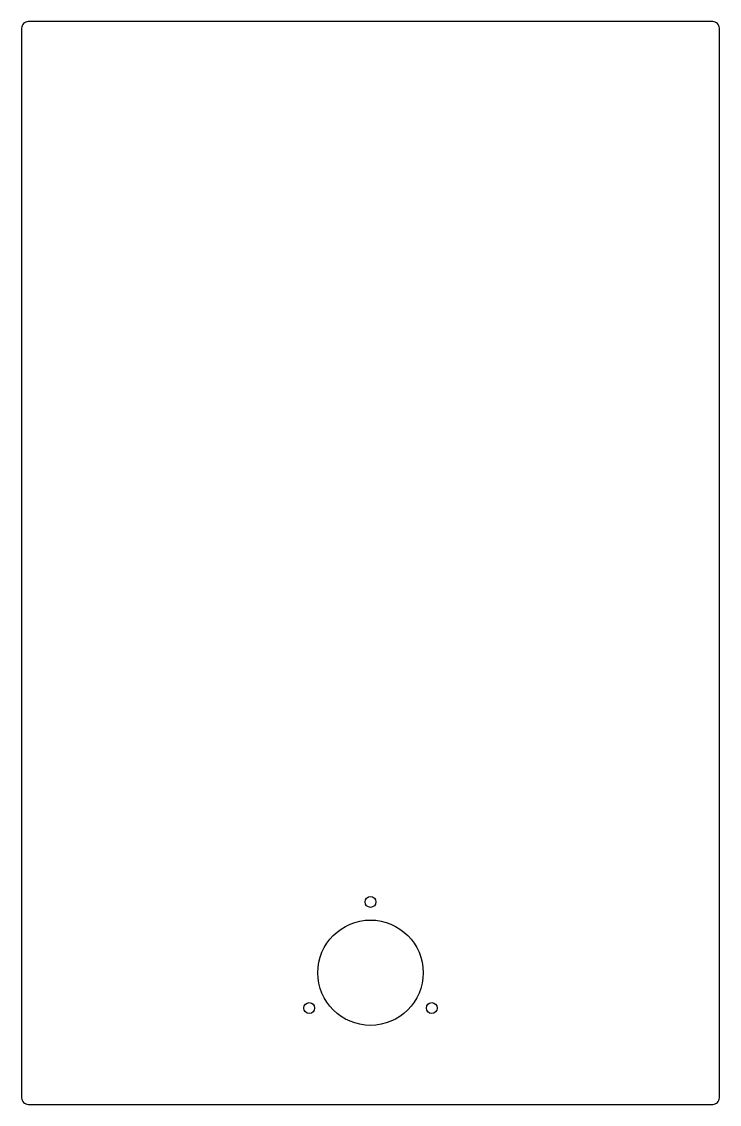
# Model space of a CAD drawing. Header units: millimetres. Extents: x -212 to 0, y -329 to 0.
import ezdxf

# ---------------------------------------------------------------- set-up
doc = ezdxf.new("R2010")
doc.units = ezdxf.units.MM
doc.layers.get('0').update_dxf_attribs({"linetype": 'CONTINUOUS'})

msp = doc.modelspace()

# ---------------------------------------------------------------- linework, layer by layer
msp.add_lwpolyline([(0, -2, 0.414214), (-2, 0), (-210, 0, 0.414214), (-212, -2), (-212, -327, 0.414214), (-210, -329), (-2, -329, 0.414214), (0, -327)], format="xyb", close=True)
for centre, radius in [((-106, -267.5), 1.65), ((-106, -289), 16), ((-124.62, -299.75), 1.65), ((-87.38, -299.75), 1.65)]:
    msp.add_circle(centre, radius)

doc.saveas('drawing.dxf')
